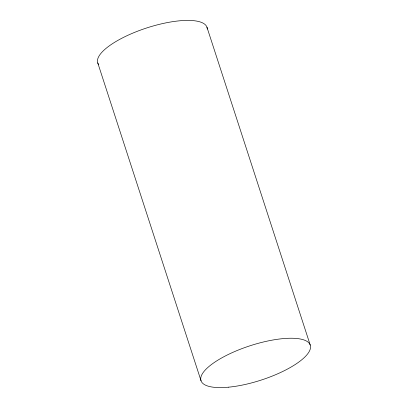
<?xml version="1.0" encoding="UTF-8"?>
<svg xmlns="http://www.w3.org/2000/svg" width="408" height="408" viewBox="0 0 408 408"><rect width="100%" height="100%" fill="white"/><g stroke="black" fill="none" stroke-linecap="round" stroke-linejoin="round"><path stroke-width="0.61" d="M206.953 27.209L310.223 345.041M97.777 62.96L201.047 380.791M98.67 64.597A57.441 18.034 -18 0 1 146.416 28.05A57.441 18.034 -18 0 1 207.274 29.05M228.47 387.187A57.441 18.034 -18 0 0 310.544 346.882A57.441 18.034 -18 0 0 227.888 354.68A57.441 18.034 -18 0 0 228.47 387.187"/></g></svg>
